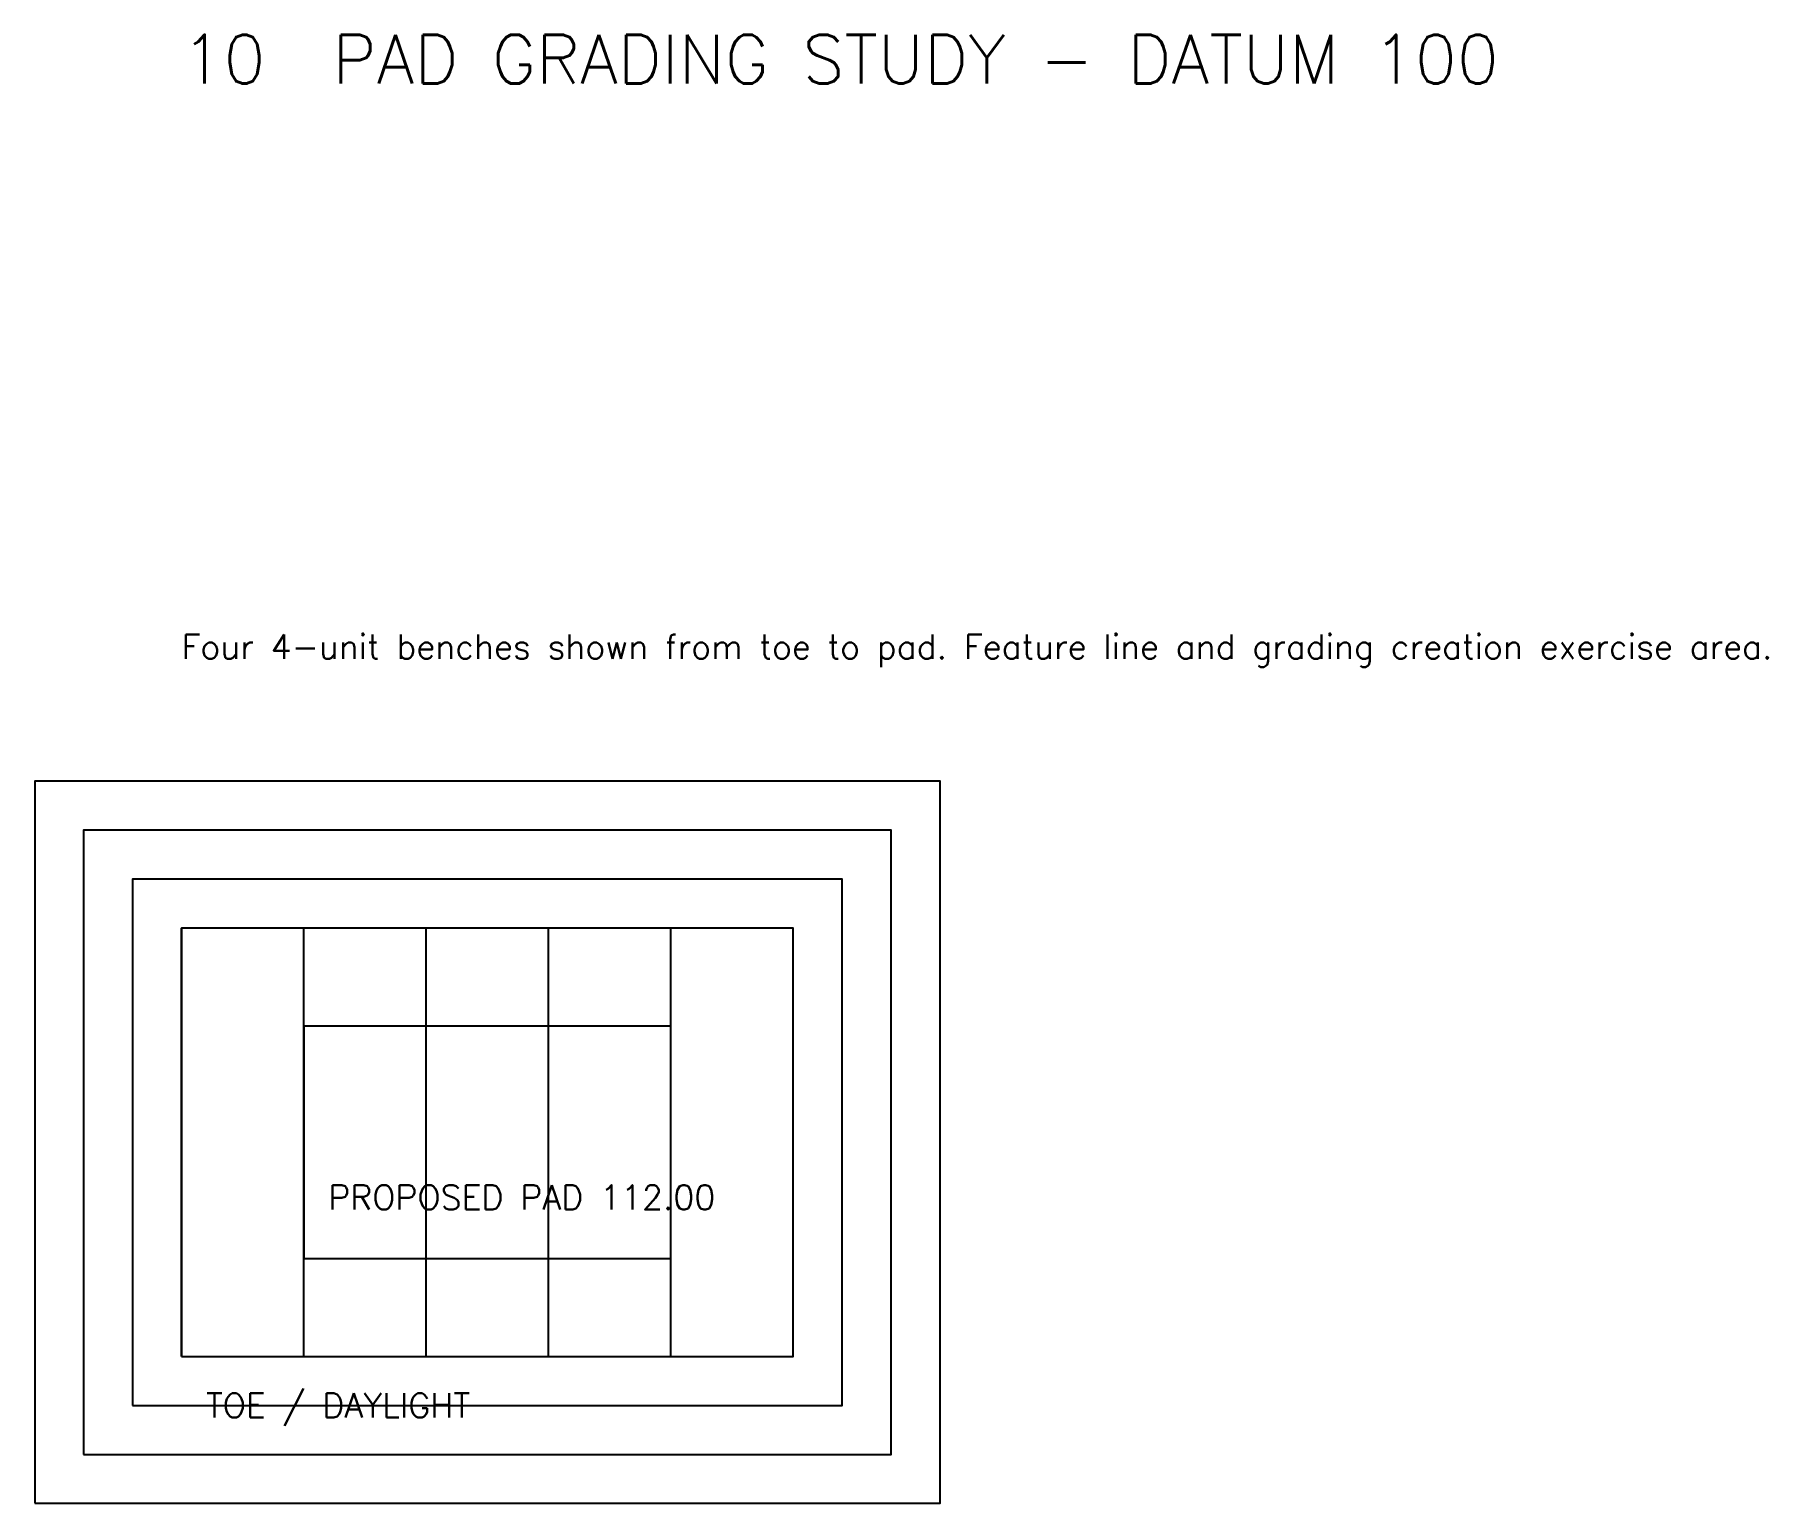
# Model space of a CAD drawing. Header units: feet. Extents: x -12 to 130, y -12 to 108.
import ezdxf

# ---------------------------------------------------------------- set-up
doc = ezdxf.new("R2010")
doc.units = ezdxf.units.FT
doc.layers.get('0').update_dxf_attribs({"linetype": 'CONTINUOUS'})
doc.styles.get("Standard").update_dxf_attribs({"font": 'romans.shx', "height": 6.25})

msp = doc.modelspace()

# ---------------------------------------------------------------- linework, layer by layer
at = {"color": 7}
for p, q in [((0, 0, 100), (0, 35, 100)), ((10, 0, 100), (10, 35, 100)), ((20, 0, 100), (20, 35, 112)), ((30, 0, 100), (30, 35, 112)), ((40, 0, 100), (40, 35, 100)), ((50, 0, 100), (50, 35, 100))]:
    msp.add_line(p, q, dxfattribs=at)
for points, elevation in [([(-12, -12), (62, -12), (62, 47), (-12, 47)], 100), ([(-8, -8), (58, -8), (58, 43), (-8, 43)], 100), ([(-4, -4), (54, -4), (54, 39), (-4, 39)], 100), ([(0, 0), (50, 0), (50, 35), (0, 35)], 100), ([(0, 0), (50, 0), (50, 35), (0, 35)], 100), ([(0, 0), (50, 0), (50, 35), (0, 35)], 100), ([(10, 8), (40, 8), (40, 27), (10, 27)], 112)]:
    msp.add_lwpolyline(points, close=True, dxfattribs=dict(at, elevation=elevation))

# ---------------------------------------------------------------- texts
for s, height, p in [('10  PAD GRADING STUDY - DATUM 100', 4, (0, 104)), ('Four 4-unit benches shown from toe to pad. Feature line and grading creation exercise area.', 2, (0, 57)), ('PROPOSED PAD 112.00', 2, (12, 12)), ('TOE / DAYLIGHT', 2, (2, -5))]:
    msp.add_text(s, height=height, dxfattribs=at).set_placement(p)

doc.saveas('drawing.dxf')
